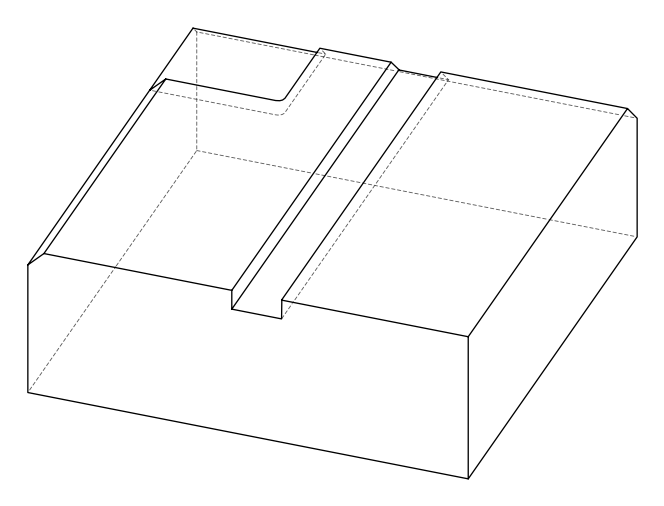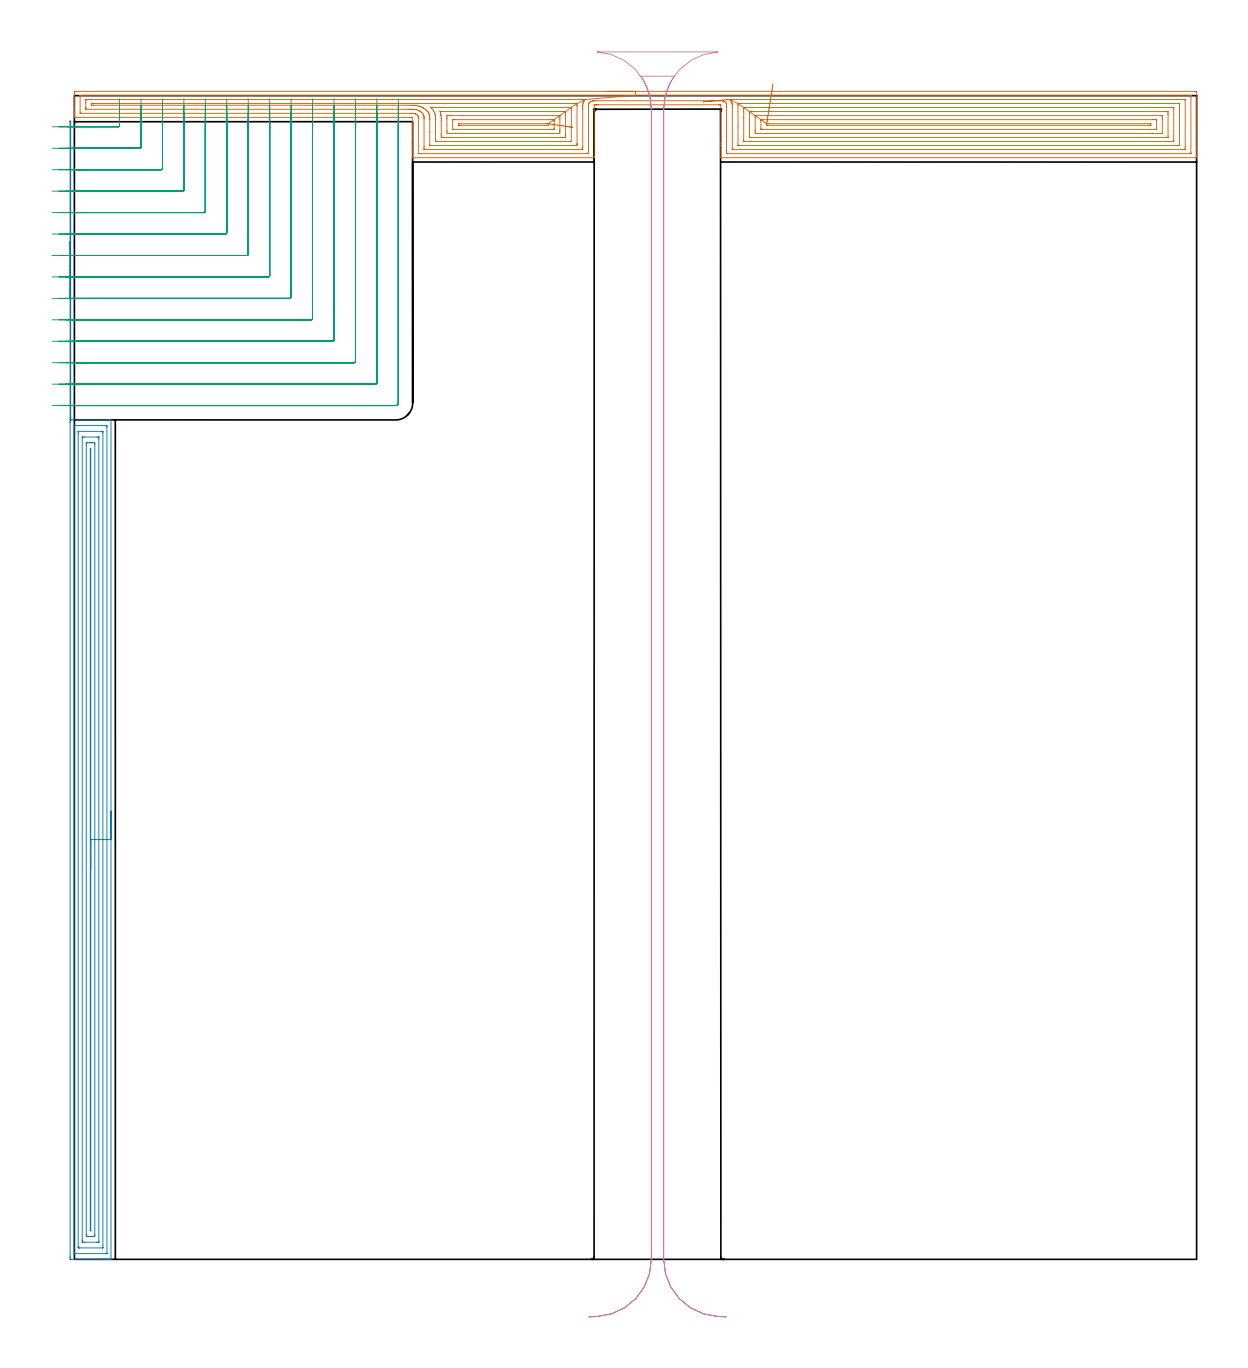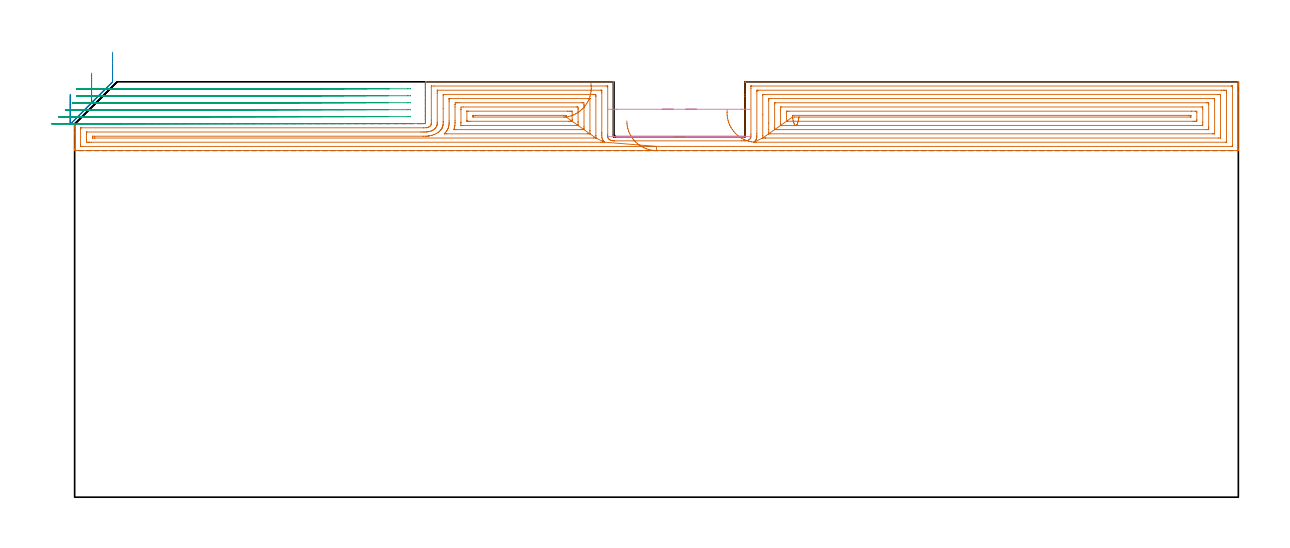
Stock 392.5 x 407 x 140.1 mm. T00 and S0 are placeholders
(PLAN: 4 operations, 2 tool changes, 62.7 min)
(1 AREA_MILL | FG_CHAMFER_SURFACE | UGT0205_001 | 21.59 min | 102301 mm3)
(2 AREA_MILL_1 | FG_CHAMFER_SURFACE_1 | UGT0205_001 | 15.25 min | 38519 mm3)
(3 MILL_CORNER_NOTCH_RECTANGULAR | CORNER_NOTCH_RECTANGULAR | NXT0201_013 | Follow Part, ap 2.5, ae 75% | 22.09 min | 155385 mm3)
(4 MILL_RECTANGULAR_SLOT | SLOT_RECTANGULAR | UGT0201_019 | Follow Part, ap 10, ae 75% | 3.8 min | 323837 mm3)
(TOOL UGT0205_001 | Chamfer Mill 20 x 3 x 45 deg. | D20 FL50 Z2)
(TOOL NXT0201_013 | ENDMILL 10mm | D10 FL30 Z4)
(TOOL UGT0201_019 | End mill 40 mm | D40 FL63 Z6)
(OP 1 AREA_MILL)
G17 G21 G94 G90
T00 M6
G54
G17 G0 G90 X186.25 Y408.5 S1061 M3
G43 Z150.1 H0
Z126.9
G94 G1 X186.288 Z126.028 F250.
X186.402 Z125.163
X186.591 Z124.312
X186.853 Z123.48
X187.187 Z122.674
X187.59 Z121.9
X188.058 Z121.164
X188.59 Z120.472
X189.179 Z119.829
X189.822 Z119.239
X190.514 Z118.708
X191.25 Z118.24
X192.024 Z117.837
X192.83 Z117.503
X193.662 Z117.241
X194.514 Z117.052
X195.378 Z116.938
X196.25 Z116.9
X391.883
X392.255 Y408.496 Z116.902
X392.49 Y408.492 Z116.906
X392.5 Y408.254 Z117.144
Y389.092 Z136.303
Y386.707 Z138.688
Y386.029 Z139.37
Y385.698 Z139.702
Y385.329 Z140.061
X392.491 Y385.303 Z140.088
X392.329 Y385.3 Z140.1
X226.176
X226.11 Y385.305 Z140.092
X226.1 Y385.476 Z139.922
Y389.516 Z135.883
Y390.252 Z135.142
Y403.548 Z121.848
Y403.8 Z121.6
X225.729 Y403.799 Z121.598
X225.481 Y403.791 Z121.59
X225.453
X225.363 Y403.8 Z121.6
X183.297
X182.851 Y403.799 Z121.595
X182.718 Y403.8 Z121.6
X182.511 Y403.799 Z121.599
X182.463 Y403.798 Z121.597
X182.447 Y403.8 Z121.6
X182.419
X182.405 Z121.598
X182.4 Z121.6
X181.957
X181.8
Y385.639 Z139.757
X181.793 Y385.349 Z140.046
X181.79 Y385.304 Z140.09
X181.507 Y385.3 Z140.1
X118.533
X118.31 Y385.303 Z140.089
X118.3 Y385.571 Z139.823
Y392.487 Z132.912
Y399.399 Z125.999
X118.229
X117.8 Y399.4
X117.64 Y399.391 Z125.99
X117.629 Y399.4 Z126.
X117.614
X117.606 Y399.395 Z125.993
X117.601 Y399.391 Z125.989
X117.564 Y399.4 Z126.
X117.561
X117.556 Y399.396 Z125.994
X117.55 Y399.389 Z125.987
X117.54 Y399.391 Z125.989
X117.496 Y399.4 Z126.
X117.491
X117.483 Y399.394 Z125.992
X117.476 Y399.387 Z125.984
X117.407 Y399.399 Z125.998
X117.404 Y399.401 Z125.996
X117.2 Y399.4 Z126.
X0.617 Y399.403 Z125.996
X0.28 Y399.41 Z125.989
X0.171 Y399.417 Z125.982
X0.164 Y399.418 Z125.981
X0.146 Y399.42 Z125.979
X0.133 Y399.428 Z125.97
X0.109 Y399.452 Z125.947
X0.008 Y399.626 Z125.771
X0.007 Y399.835 Z125.564
Y400.239 Z125.16
Y400.889 Z124.506
X0.005 Y402.103 Z123.294
Y402.661 Z122.733
X0.001 Y407.705 Z117.692
X0.003 Y407.98 Z117.418
X0.008 Y408.492 Z116.906
X0.098 Y408.495 Z116.903
X0.617 Y408.5 Z116.9
X196.25
Y407.086 Z118.314
X390.096
X390.319 Y407.084 Z118.316
X390.426 Y407.082 Z118.318
X390.477 Y407.079 Z118.321
X390.491 Y407.074 Z118.326
X390.493 Y407.057 Z118.343
X390.497 Y406.948 Z118.452
X390.5 Y406.693 Z118.707
Y387.193 Z138.207
X390.496 Y386.792 Z138.608
X390.492 Y386.739 Z138.661
X390.488 Y386.72 Z138.68
X390.482 Y386.719 Z138.681
X390.428 Y386.716 Z138.684
X390.318 Y386.715 Z138.685
X390.096 Y386.714 Z138.686
X228.409
X228.189 Y386.716 Z138.684
X228.136 Y386.719 Z138.681
X228.116 Y386.721 Z138.679
X228.11 Y386.732 Z138.668
X228.104 Y386.782 Z138.618
X228.102 Y386.832 Z138.568
X228.1 Y387.013 Z138.387
Y387.593 Z137.807
Y402.968 Z122.432
X228.095 Y403.548 Z121.852
X228.088 Y403.866 Z121.534
X228.066 Y404.016 Z121.384
X228.017 Y404.179 Z121.221
X227.877 Y404.434 Z120.966
X227.708 Y404.629 Z120.771
X227.516 Y404.79 Z120.61
X227.247 Y404.95 Z120.45
X227.051 Y405.036 Z120.364
X226.837 Y405.108 Z120.292
X226.622 Y405.158 Z120.242
X226.23 Y405.204 Z120.196
X225.838 Y405.212 Z120.188
X225.729 Y405.213 Z120.187
X224.943 Y405.214 Z120.186
X182.011
X181.957 Y405.212 Z120.188
X181.57 Y405.198 Z120.202
X181.236 Y405.15 Z120.25
X181.064 Y405.108 Z120.292
X180.777 Y405.007 Z120.393
X180.582 Y404.913 Z120.487
X180.428 Y404.819 Z120.581
X180.171 Y404.609 Z120.791
X180.087 Y404.517 Z120.883
X180.023 Y404.434 Z120.966
X179.926 Y404.273 Z121.127
X179.87 Y404.143 Z121.257
X179.814 Y403.901 Z121.499
X179.808 Y403.548 Z121.852
X179.801 Y403.028 Z122.372
X179.8 Y387.075 Z138.325
X179.797 Y386.902 Z138.498
X179.793 Y386.764 Z138.636
X179.79 Y386.725 Z138.675
X179.773 Y386.721 Z138.679
X179.72 Y386.719 Z138.681
X179.277 Y386.714 Z138.686
X121.213
X120.32 Y386.716 Z138.684
X120.31
X120.304 Y386.722 Z138.678
X120.301 Y386.725 Z138.675
X120.3 Y398.249 Z127.151
X120.29 Y399.116 Z126.284
X120.28 Y399.544 Z125.856
X120.236 Y399.725 Z125.675
X120.179 Y399.863 Z125.537
X120.099 Y400.002 Z125.398
X119.959 Y400.177 Z125.223
X119.771 Y400.347 Z125.053
X119.581 Y400.477 Z124.923
X119.426 Y400.56 Z124.84
X119.261 Y400.632 Z124.768
X119.069 Y400.698 Z124.702
X118.852 Y400.752 Z124.648
X118.635 Y400.787 Z124.613
X118.533 Y400.798 Z124.602
X117.716 Y400.813 Z124.587
X117.64 Y400.814 Z124.586
X2.332 Y400.818 Z124.582
X2.189 Y400.819 Z124.581
X2.094 Y400.822 Z124.578
X2.024 Y400.825 Z124.575
X2.016 Y400.834 Z124.566
X2.014 Y400.889 Z124.511
X2.007 Y401.282 Z124.118
X2.002 Y406.606 Z118.794
X2.005 Y407.006 Z118.394
X2.008 Y407.059 Z118.341
X2.012 Y407.08 Z118.32
X2.018 Y407.081 Z118.319
X2.072 Y407.084 Z118.316
X2.183 Y407.085 Z118.315
X2.404 Y407.086 Z118.314
X196.25
X178.72 Y405.665 Z119.735
X178.384 Y405.269 Z120.131
X178.233 Y405.065 Z120.335
X178.145 Y404.925 Z120.475
X178.051 Y404.765 Z120.635
X177.913 Y404.434 Z120.966
X177.833 Y404.095 Z121.305
X177.81 Y403.548 Z121.852
X177.803 Y403.238 Z122.162
X177.8 Y402.661 Z122.739
Y402.355 Z123.045
Y389.059 Z136.341
X177.798 Y388.479 Z136.921
X177.795 Y388.177 Z137.223
X177.79 Y388.136 Z137.264
X177.755 Y388.134 Z137.266
X177.668 Y388.131 Z137.269
X177.491 Y388.129 Z137.271
X122.459
X122.345 Y388.13 Z137.27
X122.326 Y388.132 Z137.268
X122.312 Y388.134 Z137.266
X122.31 Y388.158 Z137.242
X122.302 Y388.285 Z137.115
X122.301 Y388.479 Z136.921
X122.3 Y389.173 Z136.227
X122.299 Y398.925 Z126.475
X122.295 Y399.116 Z126.284
X122.283 Y399.467 Z125.933
X122.274 Y399.648 Z125.752
X122.234 Y399.875 Z125.525
X122.197 Y400.002 Z125.398
X122.106 Y400.249 Z125.151
X121.869 Y400.659 Z124.741
X121.687 Y400.889 Z124.511
X121.449 Y401.126 Z124.274
X121.213 Y401.328 Z124.072
X120.945 Y401.511 Z123.889
X120.757 Y401.621 Z123.779
X120.458 Y401.775 Z123.625
X120.32 Y401.837 Z123.563
X120.214 Y401.879 Z123.521
X119.737 Y402.031 Z123.369
X119.426 Y402.107 Z123.293
X119.024 Y402.174 Z123.226
X118.76 Y402.203 Z123.197
X118.533 Y402.212 Z123.188
X118.084 Y402.221 Z123.179
X117.64 Y402.226 Z123.174
X117.183 Y402.228 Z123.172
X116.746
X4.191 Y402.232 Z123.168
X4.046 Y402.234 Z123.166
X4.023 Y402.236 Z123.164
X4.017 Y402.237 Z123.163
X4.014 Y402.258 Z123.142
X4.008 Y402.355 Z123.045
X4.006 Y402.477 Z122.923
X4.005 Y402.661 Z122.739
Y402.846 Z122.554
X4.003 Y404.62 Z120.78
X4.006 Y405.321 Z120.079
X4.009 Y405.501 Z119.899
X4.023 Y405.665 Z119.735
X4.191 Y405.667 Z119.733
X4.731 Y405.671 Z119.729
X5.084
X5.623 Y405.672 Z119.728
X177.491 Y405.671 Z119.729
X178.031 Y405.67 Z119.73
X178.72 Y405.665 Z119.735
X175.826 Y404.251 Z121.149
X175.802 Y403.548 Z121.852
X175.801 Y403.452 Z121.948
X175.8 Y390.157 Z135.243
X175.798 Y390.062 Z135.338
X175.794 Y389.872 Z135.528
X175.784 Y389.549 Z135.851
X175.704 Y389.547 Z135.853
X175.524 Y389.545 Z135.855
X174.811 Y389.543 Z135.857
X174.633
X124.786
X124.606 Y389.544 Z135.856
X124.401 Y389.549 Z135.851
X124.31 Y389.552 Z135.848
X124.308 Y389.605 Z135.795
X124.302 Y389.847 Z135.553
X124.3 Y394.28 Z131.12
X124.299 Y398.713 Z126.687
X124.292 Y399.116 Z126.284
X124.278 Y399.62 Z125.78
X124.26 Y399.814 Z125.586
X124.223 Y400.002 Z125.398
X124.149 Y400.312 Z125.088
X124.068 Y400.528 Z124.872
X123.925 Y400.856 Z124.544
X123.907 Y400.889 Z124.511
X123.893 Y400.914 Z124.486
X123.701 Y401.228 Z124.172
X123.546 Y401.436 Z123.964
X123.405 Y401.613 Z123.787
X123.25 Y401.775 Z123.625
X122.999 Y402.019 Z123.381
X122.647 Y402.314 Z123.086
X122.129 Y402.661 Z122.739
X122.106 Y402.676 Z122.724
X122.071 Y402.697 Z122.703
X121.488 Y402.984 Z122.416
X121.213 Y403.101 Z122.299
X120.543 Y403.326 Z122.074
X120.32 Y403.385 Z122.015
X119.538 Y403.548 Z121.852
X119.426 Y403.566 Z121.834
X119.405 Y403.569 Z121.831
X119.365 Y403.573 Z121.827
X118.897 Y403.613 Z121.787
X118.533 Y403.63 Z121.77
X118.447 Y403.633 Z121.767
X117.544 Y403.643 Z121.757
X6.771 Y403.646 Z121.754
X6.096 Y403.65 Z121.75
X6.038 Y403.652 Z121.748
X6.014 Y403.655 Z121.745
X6.012 Y403.676 Z121.725
X6.008 Y403.78 Z121.62
X6.007 Y403.989 Z121.411
X6.011 Y404.198 Z121.202
X6.013 Y404.245 Z121.155
X6.065 Y404.25 Z121.15
X6.159 Y404.253 Z121.147
X6.721 Y404.257 Z121.143
X6.87
X174.989
X175.704 Y404.254 Z121.146
X175.826 Y404.251 Z121.149
X173.766 Y402.837 Z122.563
X173.79 Y402.788 Z122.612
X173.794 Y402.661 Z122.739
X173.8 Y401.892 Z123.508
Y401.775 Z123.625
X173.799 Y391.042 Z134.358
X173.797 Y390.994 Z134.406
X173.794 Y390.971 Z134.429
X173.792 Y390.965 Z134.435
X173.756 Y390.964 Z134.436
X173.39 Y390.958 Z134.442
X173.207 Y390.957 Z134.443
X126.573
X126.39 Y390.959 Z134.441
X126.338 Y390.961 Z134.439
X126.313 Y390.963 Z134.437
X126.31 Y390.978 Z134.422
X126.304 Y391.049 Z134.351
X126.302 Y391.139 Z134.261
X126.3 Y391.409 Z133.991
Y392.025 Z133.375
X126.299 Y398.501 Z126.899
X126.294 Y399.116 Z126.284
X126.289 Y399.397 Z126.003
X126.272 Y399.703 Z125.697
X126.243 Y400.002 Z125.398
X126.156 Y400.415 Z124.985
X126.078 Y400.684 Z124.716
X126.002 Y400.889 Z124.511
X125.9 Y401.115 Z124.285
X125.679 Y401.552 Z123.848
X125.545 Y401.775 Z123.625
X125.215 Y402.236 Z123.164
X124.821 Y402.661 Z122.739
X124.786 Y402.699 Z122.701
X124.659 Y402.838 Z122.562
X124.689 Y402.841 Z122.559
X124.702 Y402.842 Z122.558
X124.786 Y402.843 Z122.557
X125.496
X173.024
X173.739 Y402.838 Z122.562
X173.766 Y402.837 Z122.563
X171.786 Y401.422 Z123.978
X171.795 Y401.222 Z124.178
X171.798 Y400.889 Z124.511
X171.8 Y400.331 Z125.069
Y393.798 Z131.602
X171.798 Y393.242 Z132.158
X171.79 Y392.911 Z132.489
X171.775 Y392.378 Z133.022
X171.238 Y392.374 Z133.026
X170.888 Y392.372 Z133.028
X129.797 Y392.371 Z133.029
X129.253 Y392.372 Z133.028
X128.901 Y392.373 Z133.027
X128.359 Y392.378 Z133.022
X128.307 Y392.911 Z132.489
X128.302 Y392.968 Z132.432
X128.3 Y393.798 Z131.602
Y398.288 Z127.112
X128.298 Y399.116 Z126.284
X128.297 Y399.178 Z126.222
X128.249 Y400.002 Z125.398
X128.239 Y400.122 Z125.278
X128.148 Y400.544 Z124.856
X128.06 Y400.889 Z124.511
X127.916 Y401.329 Z124.071
X127.895 Y401.422 Z123.978
X127.951 Y401.424 Z123.976
X128.087 Y401.427 Z123.973
X128.359 Y401.428 Z123.972
X128.708 Y401.429 Z123.971
X170.693
X171.238 Y401.428 Z123.972
X171.59 Y401.425 Z123.975
X171.786 Y401.422 Z123.978
X169.79 Y400.002 Z125.398
X169.797 Y399.659 Z125.741
X169.799 Y399.116 Z126.284
X169.8 Y398.77 Z126.63
Y395.224 Z130.176
X169.799 Y394.684 Z130.716
X169.798 Y394.34 Z131.06
X169.79 Y393.798 Z131.602
X169.463 Y393.786 Z131.614
X169.451
X131.039
X130.31 Y393.798 Z131.602
X130.301 Y394.53 Z130.87
X130.3 Y394.684 Z130.716
X130.299 Y398.964 Z126.436
X130.294 Y399.116 Z126.284
X130.268 Y399.881 Z125.519
X130.269 Y400.002 Z125.398
X131.027 Y400.015 Z125.385
X131.039
X169.451 Y400.014 Z125.386
X169.79 Y400.002 Z125.398
X167.779 Y398.594 Z126.806
X167.792 Y398.364 Z127.036
X167.797 Y398.23 Z127.17
X167.799 Y398.096 Z127.304
Y395.437 Z129.963
X167.794 Y395.302 Z130.098
X167.79 Y395.217 Z130.183
X167.756 Y395.206 Z130.194
X167.664 Y395.205 Z130.195
X167.144 Y395.201 Z130.199
X166.771 Y395.2 Z130.2
X166.252
X132.826
X132.305 Y395.201 Z130.199
X132.304 Y395.202 Z130.198
X132.301 Y395.204 Z130.196
X132.3 Y398.23 Z127.17
X132.302 Y398.49 Z126.91
X132.304 Y398.555 Z126.845
X132.309 Y398.586 Z126.814
X132.313 Y398.594 Z126.806
X132.328 Y398.595 Z126.805
X132.454 Y398.599 Z126.801
X132.826 Y398.6 Z126.8
X133.345 Y398.601 Z126.799
X166.771 Y398.6 Z126.8
X167.292 Y398.599 Z126.801
X167.779 Y398.594 Z126.806
X165.79 Y397.169 Z128.231
X165.793 Y397.083 Z128.317
X165.795 Y396.9 Z128.5
X165.793 Y396.717 Z128.683
X165.79 Y396.631 Z128.769
X165.713 Y396.62 Z128.78
X164.826 Y396.614 Z128.786
X135.189
X134.612 Y396.615 Z128.785
X134.451 Y396.617 Z128.783
X134.317 Y396.621 Z128.779
X134.31 Y396.664 Z128.736
X134.303 Y396.764 Z128.636
X134.305 Y396.928 Z128.472
X134.311 Y397.18 Z128.22
X134.612 Y397.186 Z128.214
X164.985
X165.144 Y397.185 Z128.215
X165.719 Y397.179 Z128.221
X165.79 Y397.169 Z128.231
X166.638 Y397.043 Z128.395
X167.468 Y396.921 Z128.633
X168.275 Y396.801 Z128.943
X169.052 Y396.687 Z129.323
X169.793 Y396.577 Z129.77
X170.493 Y396.474 Z130.28
X171.146 Y396.377 Z130.851
X171.747 Y396.288 Z131.476
X172.292 Y396.207 Z132.153
X172.777 Y396.136 Z132.874
X173.198 Y396.074 Z133.636
X173.551 Y396.021 Z134.432
X173.835 Y395.979 Z135.256
X174.046 Y395.948 Z136.102
X174.184 Y395.928 Z136.963
X174.247 Y395.918 Z137.833
X174.235 Y395.92 Z138.705
X174.147 Y395.933 Z139.573
G0 Z150.1
X220.084 Y404.85
Z130.59
G1 X220.044 Y404.846 Z129.719
X220.081 Y404.849 Z128.847
X220.192 Y404.859 Z127.982
X220.379 Y404.876 Z127.13
X220.639 Y404.899 Z126.297
X220.97 Y404.929 Z125.491
X221.37 Y404.965 Z124.716
X221.835 Y405.007 Z123.98
X222.363 Y405.054 Z123.287
X222.949 Y405.106 Z122.642
X223.588 Y405.164 Z122.052
X224.277 Y405.225 Z121.52
X225.009 Y405.291 Z121.05
X225.779 Y405.36 Z120.645
X226.581 Y405.432 Z120.31
X227.409 Y405.506 Z120.046
X228.257 Y405.582 Z119.856
X229.118 Y405.659 Z119.741
X229.176 Y405.665 Z119.735
X229.302 Y405.667 Z119.733
X229.842 Y405.671 Z119.729
X388.309
X388.427 Y405.669 Z119.731
X388.469 Y405.667 Z119.733
X388.486 Y405.666 Z119.734
X388.49 Y405.635 Z119.765
X388.495 Y405.51 Z119.89
X388.499 Y405.321 Z120.079
X388.5 Y389.177 Z136.223
X388.496 Y388.479 Z136.921
X388.492 Y388.298 Z137.102
X388.477 Y388.135 Z137.265
X388.309 Y388.134 Z137.266
X387.769 Y388.13 Z137.27
X387.416 Y388.129 Z137.271
X386.877 Y388.128 Z137.272
X230.549 Y388.129 Z137.271
X230.195 Y388.131 Z137.269
X230.146 Y388.132 Z137.268
X230.119 Y388.135 Z137.265
X230.11 Y388.144 Z137.256
X230.107 Y388.196 Z137.204
X230.102 Y388.385 Z137.015
X230.1 Y388.479 Z136.921
Y388.574 Z136.826
Y402.756 Z122.644
X230.098 Y403.548 Z121.852
X230.097 Y403.646 Z121.754
X230.072 Y404.047 Z121.353
X230.039 Y404.248 Z121.152
X229.985 Y404.434 Z120.966
X229.946 Y404.551 Z120.849
X229.833 Y404.794 Z120.606
X229.701 Y405.014 Z120.386
X229.579 Y405.175 Z120.225
X229.454 Y405.321 Z120.079
X229.302 Y405.484 Z119.916
X229.118 Y405.659 Z119.741
X232.072 Y404.248 Z121.152
X232.167 Y404.251 Z121.149
X232.875 Y404.256 Z121.144
X233.054 Y404.257 Z121.143
X385.808
X386.397 Y404.252 Z121.148
X386.461 Y404.25 Z121.15
X386.49 Y404.241 Z121.159
X386.492 Y404.194 Z121.206
X386.496 Y403.986 Z121.414
X386.5 Y403.571 Z121.829
Y390.252 Z135.148
X386.496 Y389.82 Z135.58
X386.492 Y389.605 Z135.795
X386.49 Y389.556 Z135.844
X386.445 Y389.55 Z135.85
X386.34 Y389.547 Z135.853
X385.63 Y389.543 Z135.857
X385.451
X232.696
X232.139 Y389.549 Z135.851
X232.113
X232.109 Y389.58 Z135.82
X232.104 Y389.659 Z135.741
X232.101 Y389.817 Z135.583
X232.1 Y396.34 Z129.06
X232.099 Y403.432 Z121.968
X232.076 Y404.142 Z121.258
X232.072 Y404.248 Z121.152
X234.109 Y402.829 Z122.571
X234.175 Y402.836 Z122.564
X234.296 Y402.84 Z122.56
X234.479 Y402.843 Z122.557
X383.843
X384.026 Y402.842 Z122.558
X384.392 Y402.838 Z122.562
X384.488 Y402.836 Z122.564
X384.493 Y402.811 Z122.589
X384.497 Y402.755 Z122.645
X384.499 Y402.661 Z122.739
Y391.374 Z134.026
X384.496 Y391.139 Z134.261
X384.49 Y390.977 Z134.423
X384.486 Y390.964 Z134.436
X384.429 Y390.961 Z134.439
X384.331 Y390.958 Z134.442
X384.209 Y390.957 Z134.443
X384.026
X234.662
X234.479 Y390.959 Z134.441
X234.122 Y390.964 Z134.436
X234.11 Y391.139 Z134.261
X234.101 Y391.695 Z133.705
X234.1 Y399.23 Z126.17
Y401.446 Z123.954
Y402.332 Z123.068
X234.103 Y402.661 Z122.739
X234.107 Y402.8 Z122.6
X234.109 Y402.829 Z122.571
X236.118 Y401.422 Z123.978
X236.177 Y401.424 Z123.976
X236.449 Y401.427 Z123.973
X236.798 Y401.429 Z123.971
X237.342
X381.512 Y401.428 Z123.972
X382.056 Y401.425 Z123.975
X382.412 Y401.422 Z123.978
X382.49 Y401.413 Z123.987
X382.496 Y401.339 Z124.061
X382.499 Y400.889 Z124.511
X382.5 Y400.449 Z124.951
Y392.911 Z132.489
X382.498 Y392.473 Z132.927
X382.493 Y392.409 Z132.991
X382.489 Y392.378 Z133.022
X382.464 Y392.376 Z133.024
X382.329 Y392.374 Z133.026
X382.056 Y392.372 Z133.028
X381.707 Y392.371 Z133.029
X236.449 Y392.372 Z133.028
X236.267 Y392.373 Z133.027
X236.123 Y392.377 Z133.023
X236.11 Y392.378 Z133.022
X236.107 Y392.406 Z132.994
X236.103 Y392.467 Z132.933
X236.101 Y392.566 Z132.834
X236.1 Y392.911 Z132.489
X236.101 Y400.889 Z124.511
X236.103 Y401.232 Z124.168
X236.11 Y401.349 Z124.051
X236.118 Y401.422 Z123.978
X238.11 Y400.002 Z125.398
X238.224 Y400.013 Z125.387
X238.235 Y400.014 Z125.386
X380.27
X380.49 Y400.002 Z125.398
X380.496 Y399.778 Z125.622
X380.499 Y399.116 Z126.284
X380.5 Y398.888 Z126.512
X380.499 Y394.457 Z130.943
X380.49 Y393.798 Z131.602
X380.282 Y393.786 Z131.614
X380.27
X238.247
X238.235 Y393.787 Z131.613
X238.11 Y393.798 Z131.602
X238.104 Y393.927 Z131.473
X238.1 Y394.684 Z130.716
Y394.818 Z130.582
X238.101 Y399.249 Z126.151
X238.11 Y400.002 Z125.398
X240.109 Y398.591 Z126.809
X240.12 Y398.594 Z126.806
X240.167 Y398.596 Z126.804
X240.542 Y398.6 Z126.8
X377.216
X377.59
X378.113 Y398.597 Z126.803
X378.483 Y398.594 Z126.806
X378.499 Y398.23 Z127.17
X378.5 Y398.213 Z127.187
X378.499 Y395.554 Z129.846
X378.483 Y395.207 Z130.193
X377.961 Y395.202 Z130.198
X376.697 Y395.2 Z130.2
X240.915
X240.393 Y395.202 Z130.198
X240.198 Y395.206 Z130.194
X240.11 Y395.21 Z130.19
X240.101 Y395.492 Z129.908
Y398.432 Z126.968
X240.102 Y398.533 Z126.867
X240.106 Y398.583 Z126.817
X240.109 Y398.591 Z126.809
X242.13 Y397.179 Z128.221
X242.702 Y397.186 Z128.214
X376.243
X376.383 Y397.184 Z128.216
X376.453 Y397.182 Z128.218
X376.482 Y397.18 Z128.22
X376.49 Y397.163 Z128.237
X376.495 Y396.657 Z128.743
X376.49 Y396.621 Z128.779
X376.46 Y396.619 Z128.781
X376.38 Y396.617 Z128.783
X375.803 Y396.614 Z128.786
X375.645
X242.283
X242.152 Y396.615 Z128.785
X242.121 Y396.618 Z128.782
X242.112 Y396.62 Z128.78
X242.109 Y396.627 Z128.773
X242.105 Y396.671 Z128.729
X242.109 Y397.045 Z128.355
X242.13 Y397.179 Z128.221
X242.231 Y397.818 Z127.635
X242.339 Y398.505 Z127.108
X242.454 Y399.235 Z126.644
X242.575 Y400.002 Z126.246
X242.701 Y400.8 Z125.917
X242.831 Y401.623 Z125.66
X242.964 Y402.466 Z125.476
X243.099 Y403.321 Z125.368
X243.235 Y404.182 Z125.335
X243.371 Y405.042 Z125.379
X243.505 Y405.896 Z125.498
X243.638 Y406.736 Z125.692
X243.767 Y407.556 Z125.959
X243.892 Y408.351 Z126.298
X244.013 Y409.112 Z126.706
X244.127 Y409.836 Z127.179
X244.234 Y410.517 Z127.714
X244.334 Y411.149 Z128.307
G0 Z150.1
M5
M2
(OP 2 AREA_MILL_1)
G17 G21 G94 G90
T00 M6
G54
G17 G0 G90 X-1.5 Y335.924 S1061 M3
G43 Z150.1 H0
Z135.8
G94 G1 Y335.962 Z134.928 F250.
Y336.076 Z134.064
Y336.265 Z133.212
Y336.527 Z132.38
Y336.861 Z131.574
Y337.264 Z130.8
Y337.733 Z130.064
Y338.264 Z129.372
Y338.853 Z128.729
Y339.496 Z128.14
Y340.189 Z127.609
Y340.924 Z127.14
Y341.698 Z126.737
Y342.504 Z126.403
Y343.336 Z126.141
Y344.188 Z125.952
Y345.053 Z125.838
Y345.924 Z125.8
Y397.635
X-1.499 Y397.977 Z125.801
X-1.497 Y398.027 Z125.803
X-1.491 Y398.091 Z125.805
X-1.437 Y398.048 Z125.86
X-1.397 Y398.044 Z125.9
X-1.322 Y398.031 Z125.973
X-1.292 Y398.022 Z125.997
X-1.295 Y397.993 Z126.
X-1.298 Y397.897
X-1.3 Y295.207
X-1.299 Y294.865 Z125.993
X-1.3 Y294.75 Z126.
Y294.645
X-1.288 Y294.587 Z125.983
Y294.583
X-1.287 Y294.54 Z125.984
X-1.29 Y294.443 Z125.987
X-1.295 Y294.317 Z125.993
X-1.3 Y294.22 Z125.999
X-1.301 Y293.759 Z125.997
X-1.498 Z125.801
X-1.5 Y294.524 Z125.8
Y345.924
Y346.796 Z125.838
Y347.661 Z125.952
Y348.512 Z126.141
Y349.345 Z126.403
Y350.15 Z126.737
Y350.924 Z127.14
Y351.66 Z127.609
Y352.352 Z128.14
Y352.995 Z128.729
Y353.585 Z129.372
Y354.116 Z130.064
Y354.585 Z130.8
Y354.987 Z131.574
Y355.321 Z132.38
Y355.584 Z133.212
Y355.772 Z134.064
Y355.886 Z134.929
Y355.924 Z135.8
G0 Z150.1
X12.8 Y156.8
G1 Y156.762 Z149.228
Y156.648 Z148.363
Y156.459 Z147.512
Y156.197 Z146.68
Y155.863 Z145.874
Y155.46 Z145.1
Y154.992 Z144.364
Y154.46 Z143.672
Y153.871 Z143.029
Y153.228 Z142.44
Y152.536 Z141.908
Y151.8 Z141.44
Y151.026 Z141.037
Y150.22 Z140.703
Y149.388 Z140.441
Y148.536 Z140.252
Y147.672 Z140.138
Y146.8 Z140.1
Y0.18
X12.797 Y0.01 Z140.088
X12.775 Y0.008 Z140.066
X12.39 Y0. Z139.689
X12.121 Z139.42
X11.406 Z138.701
X10.163 Z137.46
X8.749 Z136.045
X-0.991 Y0.001 Z126.306
X-1.216 Y0.003 Z126.082
X-1.492 Y0.009 Z125.806
X-1.495 Y0.119 Z125.803
X-1.499 Y0.627 Z125.801
X-1.5 Y1.141 Z125.8
Y292.592
X-1.498 Y292.973 Z125.802
X-1.493 Y293.591 Z125.807
X-1.3 Y293.596 Z126.
X-0.991 Y293.6 Z126.306
X9.635 Z136.93
X11.049 Z138.345
X11.406 Z138.701
X12.121 Z139.42
X12.39 Z139.689
X12.773 Z140.064
X12.797 Y293.591 Z140.088
X12.8 Y293.42 Z140.1
Y146.8
X11.386 Z138.686
Y2.197
X11.385 Y2.088 Z138.685
X11.382 Y2.034 Z138.682
X11.38 Y2.015 Z138.68
X11.343 Y2.01 Z138.643
X10.931 Y2.001 Z138.231
X0.305 Z127.605
X0.047 Y2.005 Z127.347
X-0.069 Y2.01 Z127.231
X-0.085 Y2.395 Z127.215
Y2.415
X-0.086 Y291.403 Z127.214
X-0.085 Y291.512 Z127.215
X-0.082 Y291.566 Z127.218
X-0.08 Y291.585 Z127.22
X-0.043 Y291.59 Z127.257
X0.369 Y291.599 Z127.669
X10.995 Z138.295
X11.253 Y291.595 Z138.553
X11.369 Y291.59 Z138.669
X11.385 Y291.206 Z138.685
Y291.184
X11.386 Y146.8 Z138.686
X9.972 Z137.272
X9.971 Y4.758 Z137.271
X9.969 Y4.204 Z137.269
X9.967 Y4.035 Z137.267
X9.965 Y4.019 Z137.265
X9.955 Y4.01 Z137.255
X9.903 Y4.005 Z137.203
X9.835 Y4.001 Z137.135
X1.866 Y4. Z129.166
X1.665 Y4.002 Z128.965
X1.464 Y4.006 Z128.764
X1.336 Y4.01 Z128.636
X1.333 Y4.091 Z128.633
X1.331 Y4.204 Z128.631
X1.329 Y4.543 Z128.629
Y288.842
X1.331 Y289.396 Z128.631
X1.334 Y289.565 Z128.634
X1.335 Y289.581 Z128.635
X1.345 Y289.59 Z128.645
X1.397 Y289.595 Z128.697
X1.465 Y289.599 Z128.765
X9.434 Y289.6 Z136.734
X9.635 Y289.598 Z136.935
X9.836 Y289.594 Z137.136
X9.964 Y289.59 Z137.264
X9.967 Y289.509 Z137.267
X9.969 Y289.396 Z137.269
X9.971 Y289.057 Z137.271
X9.972 Y146.8 Z137.272
X8.557 Z135.857
X8.556 Y6.186 Z135.856
X8.554 Y6.086 Z135.854
X8.551 Y6.027 Z135.851
X8.545 Y6.01 Z135.845
X8.521 Y6.007 Z135.821
X8.302 Y6.003 Z135.602
X7.864 Y6. Z135.164
X3.436 Z130.736
X2.996 Y6.002 Z130.296
X2.78 Y6.007 Z130.08
X2.756 Y6.01 Z130.056
X2.749 Y6.021 Z130.049
X2.746 Y6.06 Z130.046
X2.744 Y6.119 Z130.044
X2.743 Y6.692 Z130.043
X2.744 Y287.414 Z130.044
X2.746 Y287.514 Z130.046
X2.75 Y287.573 Z130.05
X2.756 Y287.59 Z130.056
X2.779 Y287.593 Z130.079
X2.998 Y287.597 Z130.298
X3.436 Y287.6 Z130.736
X7.864 Z135.164
X8.304 Y287.598 Z135.604
X8.52 Y287.593 Z135.82
X8.544 Y287.59 Z135.844
X8.551 Y287.579 Z135.851
X8.554 Y287.54 Z135.854
X8.556 Y287.481 Z135.856
X8.557 Y286.908 Z135.857
Y146.8
X7.143 Z134.443
Y8.508
X7.141 Y8.341 Z134.441
X7.136 Y8.018 Z134.436
X6.978 Y8.01 Z134.278
X6.757 Y8.003 Z134.057
X6.093 Y8. Z133.393
X5.874 Z133.174
X5.207 Z132.507
X4.989 Z132.289
X4.322 Y8.004 Z131.622
X4.227 Y8.006 Z131.527
X4.174 Y8.01 Z131.474
X4.164 Y8.175 Z131.464
X4.159 Y8.507 Z131.459
X4.158 Y8.674 Z131.458
Y285.092
X4.159 Y285.259 Z131.459
X4.164 Y285.582 Z131.464
X4.322 Y285.59 Z131.622
X4.543 Y285.597 Z131.843
X5.207 Y285.6 Z132.507
X5.426 Z132.726
X6.093 Z133.393
X6.311 Z133.611
X6.978 Y285.596 Z134.278
X7.073 Y285.594 Z134.373
X7.126 Y285.59 Z134.426
X7.136 Y285.425 Z134.436
X7.141 Y285.093 Z134.441
X7.142 Y284.926 Z134.442
X7.143 Y146.8 Z134.443
X5.729 Z133.029
X5.728 Y10.144 Z133.028
X5.727 Y10.04 Z133.027
X5.725 Y10.015 Z133.025
X5.723 Y10.01 Z133.023
X5.705 Y10.006 Z133.005
X5.662 Y10.003 Z132.962
X5.584 Y10.01 Z132.884
X5.578 Y10.087 Z132.878
X5.573 Y10.462 Z132.873
X5.572 Y10.621 Z132.872
Y283.456
X5.573 Y283.56 Z132.873
X5.575 Y283.585 Z132.875
X5.577 Y283.59 Z132.877
X5.595 Y283.594 Z132.895
X5.638 Y283.597 Z132.938
X5.716 Y283.59 Z133.016
X5.722 Y283.513 Z133.022
X5.727 Y283.138 Z133.027
X5.728 Y282.979 Z133.028
X5.729 Y146.8 Z133.029
Y145.928 Z133.067
Y145.064 Z133.181
Y144.212 Z133.37
Y143.38 Z133.632
Y142.574 Z133.966
Y141.8 Z134.369
Y141.064 Z134.837
Y140.372 Z135.368
Y139.729 Z135.958
Y139.14 Z136.601
Y138.608 Z137.293
Y138.14 Z138.029
Y137.737 Z138.803
Y137.403 Z139.609
Y137.141 Z140.441
Y136.952 Z141.292
Y136.838 Z142.157
Y136.8 Z143.029
G0 Z150.1
M5
M2
(OP 3 MILL_CORNER_NOTCH_RECTANGULAR)
G17 G21 G94 G90
T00 M6
G54
G17 G0 G90 X0.702 Y388.578 S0 M3
G43 Z150.1 H0
Z137.75
G94 G1 X3.702 Y388.598 F250.
G2 X4.304 Y388.6 R90. F500.
G1 X22.806
G3 X23.3 Y389.094 R0.5
G1 Y393.796
G2 X23.302 Y394.403 R90.
G1 X23.322 Y397.403 F250.
G0 Z150.1
X0.702 Y381.076
Z137.75
G1 X3.702 Y381.098
G2 X4.304 Y381.1 R82.5 F500.
G1 X30.306
G3 X30.8 Y381.594 R0.5
G1 Y393.796
G2 X30.802 Y394.403 R82.5
G1 X30.824 Y397.403 F250.
G0 Z150.1
X0.702 Y373.573
Z137.75
G1 X3.702 Y373.598
G2 X4.304 Y373.6 R75. F500.
G1 X37.805
G3 X38.3 Y374.095 R0.5
G1 Y393.796
G2 X38.302 Y394.402 R75.
G1 X38.327 Y397.402 F250.
G0 Z150.1
X0.702 Y366.071
Z137.75
G1 X3.702 Y366.097
G2 X4.304 Y366.1 R67.5 F500.
G1 X45.305
G3 X45.8 Y366.595 R0.5
G1 Y393.796
G2 X45.803 Y394.402 R67.5
G1 X45.83 Y397.402 F250.
G0 Z150.1
X0.702 Y358.567
Z137.75
G1 X3.702 Y358.597
G2 X4.304 Y358.6 R60. F500.
G1 X52.805
G3 X53.3 Y359.095 R0.5
G1 Y393.796
G2 X53.303 Y394.402 R60.
G1 X53.333 Y397.402 F250.
G0 Z150.1
X0.702 Y351.062
Z137.75
G1 X3.701 Y351.097
G2 X4.304 Y351.1 R52.5 F500.
G1 X60.305
G3 X60.8 Y351.595 R0.5
G1 Y393.796
G2 X60.803 Y394.402 R52.5
G1 X60.838 Y397.402 F250.
G0 Z150.1
X0.701 Y343.556
Z137.75
G1 X3.701 Y343.596
G2 X4.304 Y343.6 R45. F500.
G1 X67.804
G3 X68.3 Y344.096 R0.5
G1 Y393.796
G2 X68.304 Y394.401 R45.
G1 X68.344 Y397.401 F250.
G0 Z150.1
X0.701 Y336.047
Z137.75
G1 X3.701 Y336.095
G2 X4.304 Y336.1 R37.5 F500.
G1 X75.304
G3 X75.8 Y336.596 R0.5
G1 Y393.796
G2 X75.805 Y394.401 R37.5
G1 X75.853 Y397.401 F250.
G0 Z150.1
X0.701 Y328.534
Z137.75
G1 X3.701 Y328.594
G2 X4.304 Y328.6 R30. F500.
G1 X82.804
G3 X83.3 Y329.096 R0.5
G1 Y393.796
G2 X83.306 Y394.401 R30.
G1 X83.367 Y397.4 F250.
G0 Z150.1
X0.702 Y321.011
Z137.75
G1 X3.701 Y321.092
G2 X4.304 Y321.1 R22.5 F500.
G1 X90.304
G3 X90.8 Y321.596 R0.5
G1 Y393.796
G2 X90.808 Y394.401 R22.5
G1 X90.889 Y397.4 F250.
G0 Z150.1
X0.703 Y313.467
Z137.75
G1 X3.7 Y313.588
G2 X4.304 Y313.6 R15. F500.
G1 X97.804
G3 X98.3 Y314.096 R0.5
G1 Y393.796
G2 X98.312 Y394.401 R15.
G1 X98.433 Y397.398 F250.
G0 Z150.1
X0.71 Y305.834
Z137.75
G1 X3.7 Y306.076
G2 X4.304 Y306.1 R7.5 F500.
G1 X105.303
G3 X105.8 Y306.597 R0.5
G1 Y393.796
G2 X105.824 Y394.4 R7.5
G1 X106.066 Y397.391 F250.
G0 Z150.1
X1.304 Y298.6
Z137.75
G1 X4.304
X112.4 F500.
G3 X113.3 Y299.5 R0.9
G1 Y393.796
Y396.796 F250.
G0 Z150.1
X0.702 Y388.6
Z135.4
G1 X3.702
X22.806 F500.
G3 X23.3 Y389.094 R0.5
G1 Y394.403
Y397.403 F250.
G0 Z150.1
X0.702 Y381.1
Z135.4
G1 X3.702
X30.306 F500.
G3 X30.8 Y381.594 R0.5
G1 Y389.094
Y394.403
Y397.403 F250.
G0 Z150.1
X0.702 Y373.6
Z135.4
G1 X3.702
X37.806 F500.
G3 X38.3 Y374.094 R0.5
G1 Y394.402
Y397.402 F250.
G0 Z150.1
X0.702 Y366.1
Z135.4
G1 X3.702
X45.305 F500.
G3 X45.8 Y366.595 R0.5
G1 Y394.402
Y397.402 F250.
G0 Z150.1
X0.702 Y358.6
Z135.4
G1 X3.702
X52.805 F500.
G3 X53.3 Y359.095 R0.5
G1 Y394.402
Y397.402 F250.
G0 Z150.1
X0.701 Y351.1
Z135.4
G1 X3.701
X60.305 F500.
G3 X60.8 Y351.595 R0.5
G1 Y394.402
Y397.402 F250.
G0 Z150.1
X0.701 Y343.6
Z135.4
G1 X3.701
X67.804 F500.
G3 X68.3 Y344.096 R0.5
G1 Y394.401
Y397.401 F250.
G0 Z150.1
X0.701 Y336.1
Z135.4
G1 X3.701
X75.304 F500.
G3 X75.8 Y336.596 R0.5
G1 Y394.401
Y397.401 F250.
G0 Z150.1
X0.701 Y328.6
Z135.4
G1 X3.701
X82.804 F500.
G3 X83.3 Y329.096 R0.5
G1 Y394.401
Y397.401 F250.
G0 Z150.1
X0.701 Y321.1
Z135.4
G1 X3.701
X90.304 F500.
G3 X90.8 Y321.596 R0.5
G1 Y394.401
Y397.401 F250.
G0 Z150.1
X0.7 Y313.6
Z135.4
G1 X3.7
X97.804 F500.
G3 X98.3 Y314.096 R0.5
G1 Y394.401
Y397.401 F250.
G0 Z150.1
X0.7 Y306.1
Z135.4
G1 X3.7
X105.303 F500.
G3 X105.8 Y306.597 R0.5
G1 Y394.4
Y397.4 F250.
G0 Z150.1
X0.7 Y298.6
Z135.4
G1 X3.7
X112.4 F500.
G3 X113.3 Y299.5 R0.9
G1 Y394.4
Y397.4 F250.
G0 Z150.1
X-0.748 Y388.6
Z133.05
G1 X2.252
X22.806 F500.
G3 X23.3 Y389.094 R0.5
G1 Y395.85
Y398.85 F250.
G0 Z150.1
X-0.748 Y381.1
Z133.05
G1 X2.252
X30.306 F500.
G3 X30.8 Y381.594 R0.5
G1 Y395.85
Y398.85 F250.
G0 Z150.1
X-0.748 Y373.6
Z133.05
G1 X2.252
X37.806 F500.
G3 X38.3 Y374.094 R0.5
G1 Y395.85
Y398.85 F250.
G0 Z150.1
X-0.748 Y366.1
Z133.05
G1 X2.252
X45.305 F500.
G3 X45.8 Y366.595 R0.5
G1 Y395.85
Y398.85 F250.
G0 Z150.1
X-0.748 Y358.6
Z133.05
G1 X2.252
X52.805 F500.
G3 X53.3 Y359.095 R0.5
G1 Y395.85
Y398.85 F250.
G0 Z150.1
X-0.749 Y351.1
Z133.05
G1 X2.251
X60.305 F500.
G3 X60.8 Y351.595 R0.5
G1 Y395.85
Y398.85 F250.
G0 Z150.1
X-0.749 Y343.6
Z133.05
G1 X2.251
X67.804 F500.
G3 X68.3 Y344.096 R0.5
G1 Y395.85
Y398.85 F250.
G0 Z150.1
X-0.749 Y336.1
Z133.05
G1 X2.251
X75.304 F500.
G3 X75.8 Y336.596 R0.5
G1 Y395.85
Y398.85 F250.
G0 Z150.1
X-0.749 Y328.6
Z133.05
G1 X2.251
X82.804 F500.
G3 X83.3 Y329.096 R0.5
G1 Y395.85
Y398.85 F250.
G0 Z150.1
X-0.749 Y321.1
Z133.05
G1 X2.251
X90.304 F500.
G3 X90.8 Y321.596 R0.5
G1 Y395.85
Y398.85 F250.
G0 Z150.1
X-0.75 Y313.6
Z133.05
G1 X2.25
X97.804 F500.
G3 X98.3 Y314.096 R0.5
G1 Y395.85
Y398.85 F250.
G0 Z150.1
X-0.75 Y306.1
Z133.05
G1 X2.25
X105.303 F500.
G3 X105.8 Y306.597 R0.5
G1 Y395.85
Y398.85 F250.
G0 Z150.1
X-0.75 Y298.6
Z133.05
G1 X2.25
X112.4 F500.
G3 X113.3 Y299.5 R0.9
G1 Y395.85
Y398.85 F250.
G0 Z150.1
X-2.171 Y396.1
Z130.7
G1 X0.829
X15.306 F500.
G3 X15.8 Y396.594 R0.5
G1 Y398.2
Y401.2 F250.
G0 Z150.1
X-3.098 Y388.6
Z130.7
G1 X-0.098
X22.806 F500.
G3 X23.3 Y389.094 R0.5
G1 Y398.2
Y401.2 F250.
G0 Z150.1
X-3.098 Y381.1
Z130.7
G1 X-0.098
X30.306 F500.
G3 X30.8 Y381.594 R0.5
G1 Y398.2
Y401.2 F250.
G0 Z150.1
X-3.098 Y373.6
Z130.7
G1 X-0.098
X37.806 F500.
G3 X38.3 Y374.094 R0.5
G1 Y398.2
Y401.2 F250.
G0 Z150.1
X-3.098 Y366.1
Z130.7
G1 X-0.098
X45.305 F500.
G3 X45.8 Y366.595 R0.5
G1 Y398.2
Y401.2 F250.
G0 Z150.1
X-3.098 Y358.6
Z130.7
G1 X-0.098
X52.805 F500.
G3 X53.3 Y359.095 R0.5
G1 Y398.2
Y401.2 F250.
G0 Z150.1
X-3.099 Y351.1
Z130.7
G1 X-0.099
X60.305 F500.
G3 X60.8 Y351.595 R0.5
G1 Y398.2
Y401.2 F250.
G0 Z150.1
X-3.099 Y343.6
Z130.7
G1 X-0.099
X67.804 F500.
G3 X68.3 Y344.096 R0.5
G1 Y398.2
Y401.2 F250.
G0 Z150.1
X-3.099 Y336.1
Z130.7
G1 X-0.099
X75.304 F500.
G3 X75.8 Y336.596 R0.5
G1 Y398.2
Y401.2 F250.
G0 Z150.1
X-3.099 Y328.6
Z130.7
G1 X-0.099
X82.804 F500.
G3 X83.3 Y329.096 R0.5
G1 Y398.2
Y401.2 F250.
G0 Z150.1
X-3.099 Y321.1
Z130.7
G1 X-0.099
X90.304 F500.
G3 X90.8 Y321.596 R0.5
G1 Y398.2
Y401.2 F250.
G0 Z150.1
X-3.1 Y313.6
Z130.7
G1 X-0.1
X97.804 F500.
G3 X98.3 Y314.096 R0.5
G1 Y398.2
Y401.2 F250.
G0 Z150.1
X-3.1 Y306.1
Z130.7
G1 X-0.1
X105.303 F500.
G3 X105.8 Y306.597 R0.5
G1 Y398.2
Y401.2 F250.
G0 Z150.1
X-3.1 Y298.6
Z130.7
G1 X-0.1
X112.4 F500.
G3 X113.3 Y299.5 R0.9
G1 Y398.2
Y401.2 F250.
G0 Z150.1
X-5.417 Y396.1
Z128.35
G1 X-2.417
X15.306 F500.
G3 X15.8 Y396.594 R0.5
G1 Y400.55
Y403.55 F250.
G0 Z150.1
X-5.448 Y388.6
Z128.35
G1 X-2.448
X22.806 F500.
G3 X23.3 Y389.094 R0.5
G1 Y400.55
Y403.55 F250.
G0 Z150.1
X-5.448 Y381.1
Z128.35
G1 X-2.448
X30.306 F500.
G3 X30.8 Y381.594 R0.5
G1 Y400.55
Y403.55 F250.
G0 Z150.1
X-5.448 Y373.6
Z128.35
G1 X-2.448
X37.806 F500.
G3 X38.3 Y374.094 R0.5
G1 Y400.55
Y403.55 F250.
G0 Z150.1
X-5.448 Y366.1
Z128.35
G1 X-2.448
X45.305 F500.
G3 X45.8 Y366.595 R0.5
G1 Y400.55
Y403.55 F250.
G0 Z150.1
X-5.448 Y358.6
Z128.35
G1 X-2.448
X52.805 F500.
G3 X53.3 Y359.095 R0.5
G1 Y400.55
Y403.55 F250.
G0 Z150.1
X-5.449 Y351.1
Z128.35
G1 X-2.449
X60.305 F500.
G3 X60.8 Y351.595 R0.5
G1 Y400.55
Y403.55 F250.
G0 Z150.1
X-5.449 Y343.6
Z128.35
G1 X-2.449
X67.805 F500.
G3 X68.3 Y344.096 R0.5
G1 Y400.55
Y403.55 F250.
G0 Z150.1
X-5.449 Y336.1
Z128.35
G1 X-2.449
X75.304 F500.
G3 X75.8 Y336.596 R0.5
G1 Y400.55
Y403.55 F250.
G0 Z150.1
X-5.449 Y328.6
Z128.35
G1 X-2.449
X82.804 F500.
G3 X83.3 Y329.096 R0.5
G1 Y400.55
Y403.55 F250.
G0 Z150.1
X-5.449 Y321.1
Z128.35
G1 X-2.449
X90.304 F500.
G3 X90.8 Y321.596 R0.5
G1 Y400.55
Y403.55 F250.
G0 Z150.1
X-5.449 Y313.6
Z128.35
G1 X-2.449
X97.804 F500.
G3 X98.3 Y314.096 R0.5
G1 Y400.55
Y403.55 F250.
G0 Z150.1
X-5.45 Y306.1
Z128.35
G1 X-2.45
X105.303 F500.
G3 X105.8 Y306.597 R0.5
G1 Y400.55
Y403.55 F250.
G0 Z150.1
X-5.45 Y298.6
Z128.35
G1 X-2.45
X112.4 F500.
G3 X113.3 Y299.5 R0.9
G1 Y400.55
Y403.55 F250.
G0 Z150.1
X-7.797 Y396.1
Z126.
G1 X-4.797
X15.306 F500.
G3 X15.8 Y396.594 R0.5
G1 Y402.899
Y405.899 F250.
G0 Z150.1
X-7.797 Y388.6
Z126.
G1 X-4.797
X22.806 F500.
G3 X23.3 Y389.094 R0.5
G1 Y402.899
Y405.899 F250.
G0 Z150.1
X-7.797 Y381.1
Z126.
G1 X-4.797
X30.306 F500.
G3 X30.8 Y381.594 R0.5
G1 Y402.899
Y405.899 F250.
G0 Z150.1
X-7.797 Y373.6
Z126.
G1 X-4.797
X37.806 F500.
G3 X38.3 Y374.094 R0.5
G1 Y402.899
Y405.899 F250.
G0 Z150.1
X-7.797 Y366.1
Z126.
G1 X-4.797
X45.305 F500.
G3 X45.8 Y366.595 R0.5
G1 Y402.899
Y405.899 F250.
G0 Z150.1
X-7.797 Y358.6
Z126.
G1 X-4.797
X52.805 F500.
G3 X53.3 Y359.095 R0.5
G1 Y402.899
Y405.899 F250.
G0 Z150.1
X-7.798 Y351.1
Z126.
G1 X-4.798
X60.305 F500.
G3 X60.8 Y351.595 R0.5
G1 Y402.899
Y405.899 F250.
G0 Z150.1
X-7.798 Y343.6
Z126.
G1 X-4.798
X67.805 F500.
G3 X68.3 Y344.095 R0.5
G1 Y402.899
Y405.899 F250.
G0 Z150.1
X-7.798 Y336.1
Z126.
G1 X-4.798
X75.304 F500.
G3 X75.8 Y336.596 R0.5
G1 Y402.899
Y405.899 F250.
G0 Z150.1
X-7.798 Y328.6
Z126.
G1 X-4.798
X82.804 F500.
G3 X83.3 Y329.096 R0.5
G1 Y402.899
Y405.899 F250.
G0 Z150.1
X-7.798 Y321.1
Z126.
G1 X-4.798
X90.304 F500.
G3 X90.8 Y321.596 R0.5
G1 Y402.899
Y405.899 F250.
G0 Z150.1
X-7.798 Y313.6
Z126.
G1 X-4.798
X97.804 F500.
G3 X98.3 Y314.096 R0.5
G1 Y402.899
Y405.899 F250.
G0 Z150.1
X-7.799 Y306.1
Z126.
G1 X-4.799
X105.303 F500.
G3 X105.8 Y306.597 R0.5
G1 Y402.899
Y405.899 F250.
G0 Z150.1
X-7.799 Y298.6
Z126.
G1 X-4.799
X112.4 F500.
G3 X113.3 Y299.5 R0.9
G1 Y402.899
Y405.899 F250.
G0 Z150.1
M5
M2
(OP 4 MILL_RECTANGULAR_SLOT)
G17 G21 G94 G90
T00 M6
G54
G17 G0 G90 X228. Y-20.134 S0 M3
G43 Z150.1 H0
Z130.85
G94 G1 X225.005 Y-19.97 F250.
G2 X206.1 Y0. R20. F500.
G1 Y402.3
G2 X209.737 Y413.8 R20.
G1 X198.163
G2 X201.8 Y402.3 R20.
G1 Y0.
G2 X182.895 Y-19.97 R20.
G1 X179.9 Y-20.134 F250.
G0 X228. Z121.6
G1 X225.005 Y-19.97
G2 X206.1 Y0. R20. F500.
G1 Y402.3
G2 X224.985 Y422.269 R20.
G1 Y422.299
X182.928 Y422.298
Y422.268
G2 X201.8 Y402.3 R20.
G1 Y0.
G2 X182.895 Y-19.97 R20.
G1 X179.9 Y-20.134 F250.
G0 Z150.1
M5
M2
